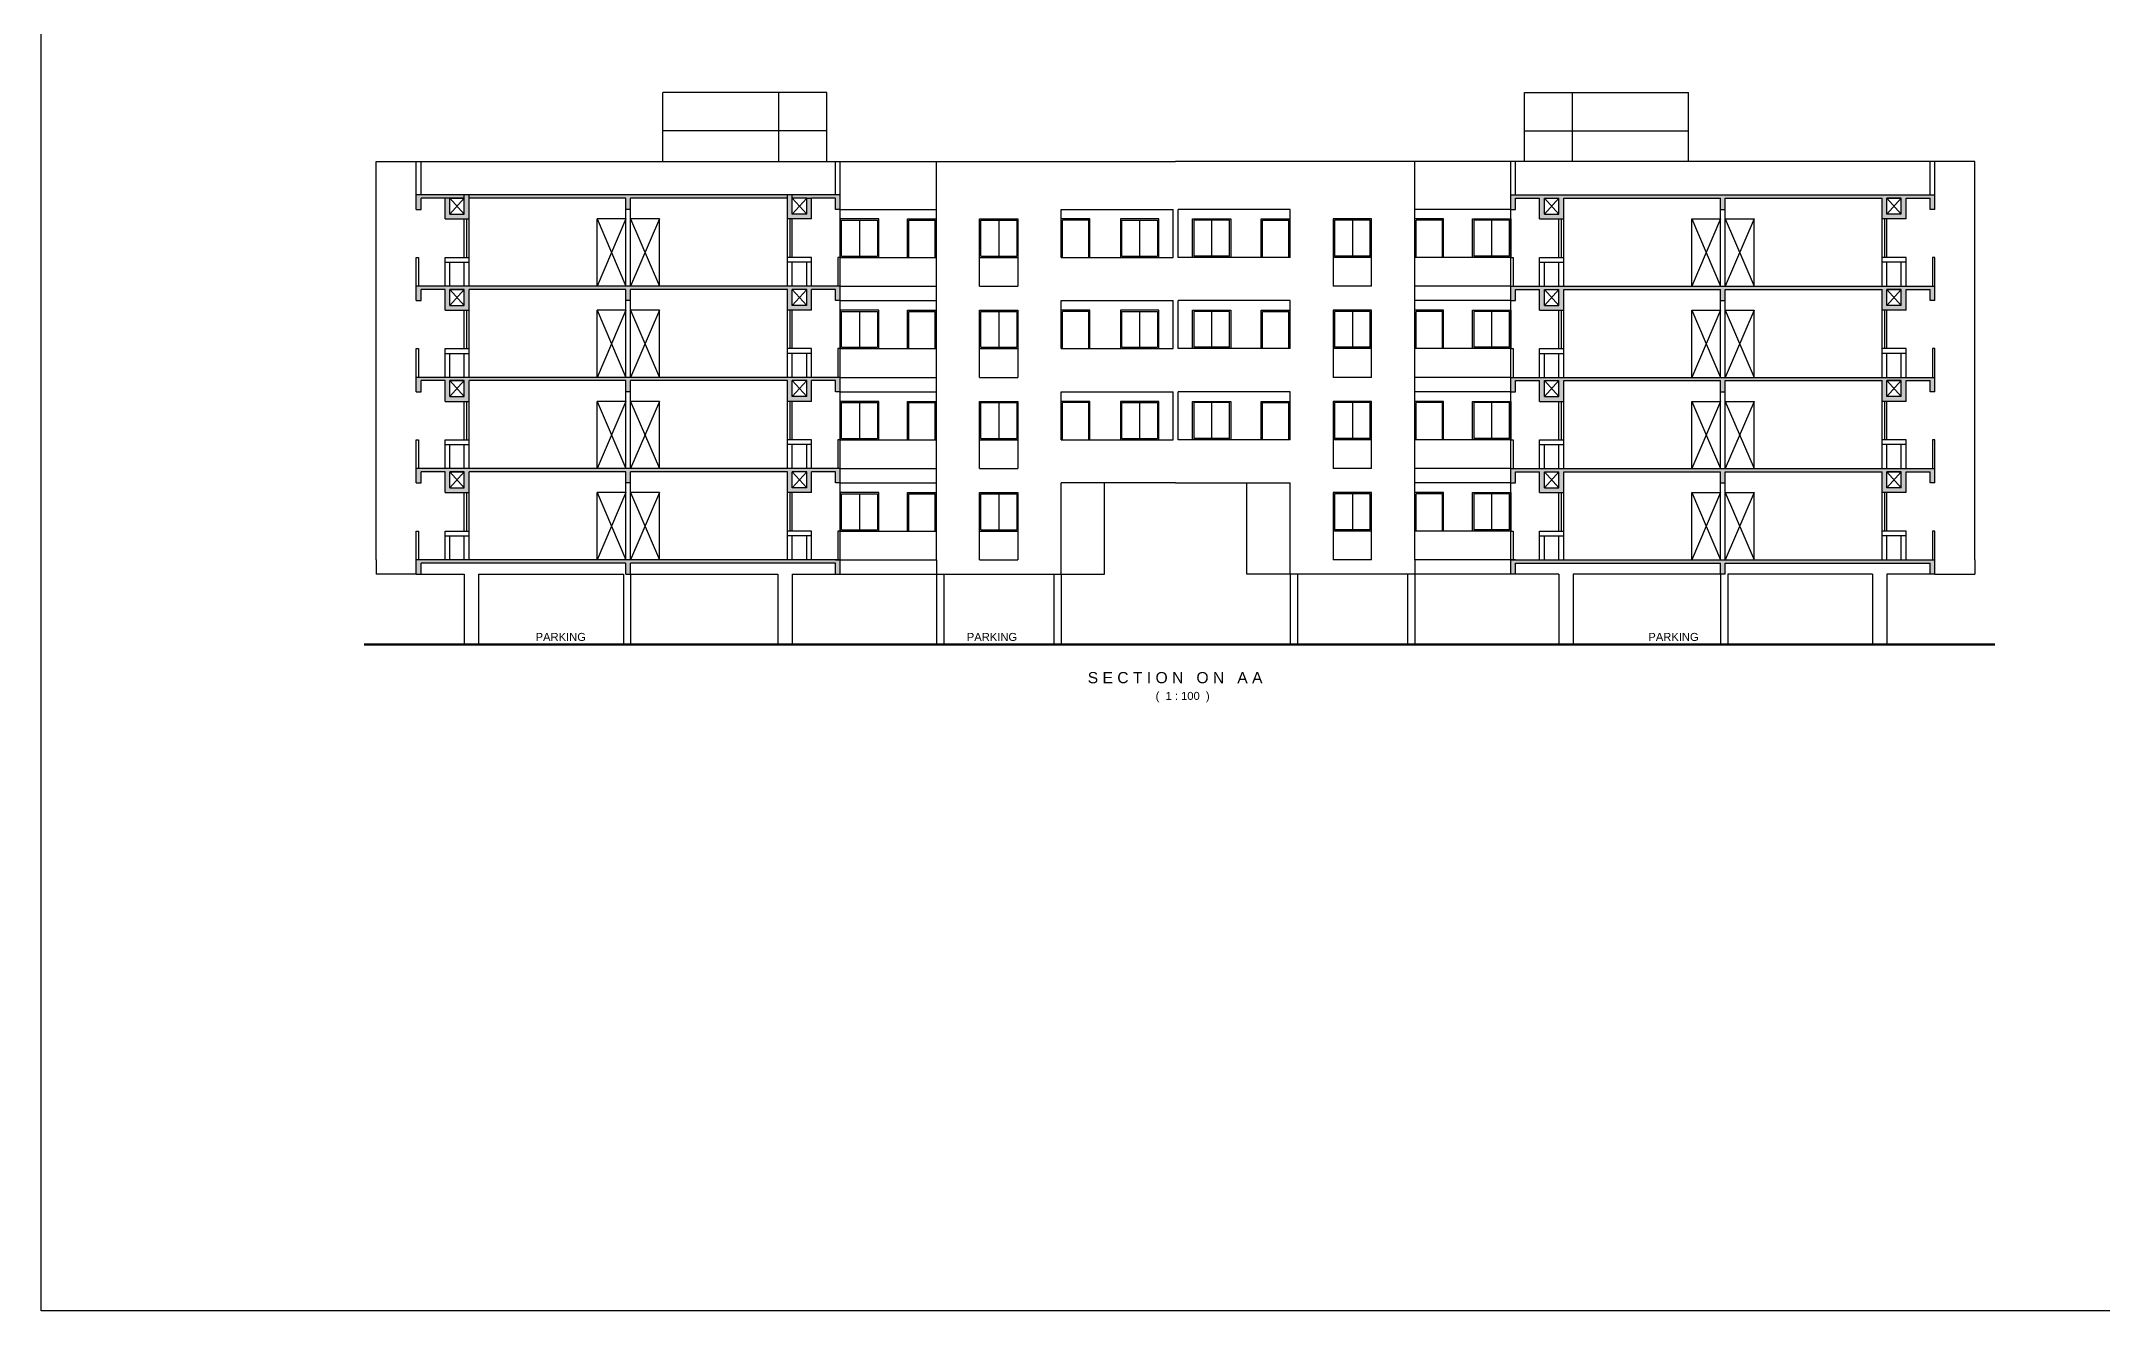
# Model space of a CAD drawing. Header units: inches. Extents: x -539 to 236, y -91 to 352.
# Drawn here: x -539 to -178.9, y -91 to 130.8 of the extents above; entities that cross this region are included whole.
import ezdxf

# ---------------------------------------------------------------- set-up
doc = ezdxf.new("R2010")
doc.units = ezdxf.units.IN
doc.header["$LTSCALE"] = 5
doc.header["$MEASUREMENT"] = 0
doc.styles.add('ROMANS', font='arial.ttf')
doc.styles.add('style1', font='swissk.ttf')

msp = doc.modelspace()

# ---------------------------------------------------------------- hatches: boundary and pattern name
at = {"lineweight": 25}
h = msp.add_hatch(color=7, dxfattribs=at)
h.paths.add_polyline_path([(-465.11, 100.55), (-467.63, 100.55), (-467.63, 103.34), (-468.47, 103.34), (-468.47, 99.71), (-464.28, 99.71), (-464.28, 103.34), (-464.28, 103.9), (-465.11, 103.9), (-465.11, 103.34)])
h.paths.add_polyline_path([(-473.5, 103.9), (-473.5, 101.38), (-472.66, 101.38), (-472.66, 103.34), (-468.47, 103.34), (-467.63, 103.34), (-465.11, 103.34), (-465.11, 103.9)])
h.paths.add_polyline_path([(-464.28, 103.9), (-464.28, 103.34), (-436.88, 103.34), (-436.88, 101.38), (-436.05, 101.38), (-436.05, 103.34), (-408.65, 103.34), (-408.65, 103.9)])
h.paths.add_polyline_path([(-399.43, 103.9), (-407.82, 103.9), (-407.82, 103.34), (-405.3, 103.34), (-404.46, 103.34), (-400.27, 103.34), (-400.27, 101.38), (-399.43, 101.38)])
h.paths.add_polyline_path([(-405.3, 100.55), (-407.82, 100.55), (-407.82, 103.34), (-407.82, 103.9), (-408.65, 103.9), (-408.65, 103.34), (-408.65, 99.71), (-404.46, 99.71), (-404.46, 103.34), (-405.3, 103.34)])
h = msp.add_hatch(color=7, dxfattribs=at)
h.paths.add_polyline_path([(-273.09, 103.34), (-273.09, 103.9), (-273.93, 103.9), (-273.93, 103.34), (-273.93, 100.55), (-276.45, 100.55), (-276.45, 103.34), (-277.29, 103.34), (-277.29, 99.71), (-273.09, 99.71)])
h.paths.add_polyline_path([(-273.93, 103.9), (-282.32, 103.9), (-282.32, 101.38), (-281.48, 101.38), (-281.48, 103.34), (-277.29, 103.34), (-276.45, 103.34), (-273.93, 103.34)])
h.paths.add_polyline_path([(-217.47, 103.9), (-273.09, 103.9), (-273.09, 103.34), (-245.7, 103.34), (-245.7, 101.38), (-244.86, 101.38), (-244.86, 103.34), (-217.47, 103.34)])
h.paths.add_polyline_path([(-208.25, 103.9), (-216.63, 103.9), (-216.63, 103.34), (-214.12, 103.34), (-213.28, 103.34), (-209.09, 103.34), (-209.09, 101.38), (-208.25, 101.38)])
h.paths.add_polyline_path([(-213.28, 103.34), (-214.12, 103.34), (-214.12, 100.55), (-216.63, 100.55), (-216.63, 103.34), (-216.63, 103.9), (-217.47, 103.9), (-217.47, 103.34), (-217.47, 99.71), (-213.28, 99.71)])
h = msp.add_hatch(color=7, dxfattribs=at)
h.paths.add_polyline_path([(-464.28, 87.41), (-464.28, 87.97), (-465.11, 87.97), (-465.11, 87.41), (-465.11, 84.61), (-467.63, 84.61), (-467.63, 87.41), (-468.47, 87.41), (-468.47, 83.77), (-464.28, 83.77)])
h.paths.add_polyline_path([(-465.11, 87.97), (-473.5, 87.97), (-473.5, 85.45), (-472.66, 85.45), (-472.66, 87.41), (-468.47, 87.41), (-467.63, 87.41), (-465.11, 87.41)])
h.paths.add_polyline_path([(-408.65, 87.97), (-464.28, 87.97), (-464.28, 87.41), (-436.88, 87.41), (-436.88, 85.45), (-436.05, 85.45), (-436.05, 87.41), (-408.65, 87.41)])
h.paths.add_polyline_path([(-399.43, 87.97), (-407.82, 87.97), (-407.82, 87.41), (-405.3, 87.41), (-404.46, 87.41), (-400.27, 87.41), (-400.27, 85.45), (-399.43, 85.45)])
h.paths.add_polyline_path([(-404.46, 87.41), (-405.3, 87.41), (-405.3, 84.61), (-407.82, 84.61), (-407.82, 87.41), (-407.82, 87.97), (-408.65, 87.97), (-408.65, 87.41), (-408.65, 83.77), (-404.46, 83.77)])
h = msp.add_hatch(color=7, dxfattribs=at)
h.paths.add_polyline_path([(-273.09, 87.41), (-273.09, 87.97), (-273.93, 87.97), (-273.93, 87.41), (-273.93, 84.61), (-276.45, 84.61), (-276.45, 87.41), (-277.29, 87.41), (-277.29, 83.77), (-273.09, 83.77)])
h.paths.add_polyline_path([(-273.93, 87.97), (-282.32, 87.97), (-282.32, 85.45), (-281.48, 85.45), (-281.48, 87.41), (-277.29, 87.41), (-276.45, 87.41), (-273.93, 87.41)])
h.paths.add_polyline_path([(-217.47, 87.97), (-273.09, 87.97), (-273.09, 87.41), (-245.7, 87.41), (-245.7, 85.45), (-244.86, 85.45), (-244.86, 87.41), (-217.47, 87.41)])
h.paths.add_polyline_path([(-208.25, 87.97), (-216.63, 87.97), (-216.63, 87.41), (-214.12, 87.41), (-213.28, 87.41), (-209.09, 87.41), (-209.09, 85.45), (-208.25, 85.45)])
h.paths.add_polyline_path([(-213.28, 87.41), (-214.12, 87.41), (-214.12, 84.61), (-216.63, 84.61), (-216.63, 87.41), (-216.63, 87.97), (-217.47, 87.97), (-217.47, 87.41), (-217.47, 83.77), (-213.28, 83.77)])
h = msp.add_hatch(color=7, dxfattribs=at)
h.paths.add_polyline_path([(-464.28, 71.48), (-464.28, 72.04), (-465.11, 72.04), (-465.11, 71.48), (-465.11, 68.68), (-467.63, 68.68), (-467.63, 71.48), (-468.47, 71.48), (-468.47, 67.84), (-464.28, 67.84)])
h.paths.add_polyline_path([(-465.11, 72.04), (-473.5, 72.04), (-473.5, 69.52), (-472.66, 69.52), (-472.66, 71.48), (-468.47, 71.48), (-467.63, 71.48), (-465.11, 71.48)])
h.paths.add_polyline_path([(-408.65, 72.04), (-464.28, 72.04), (-464.28, 71.48), (-436.88, 71.48), (-436.88, 69.52), (-436.05, 69.52), (-436.05, 71.48), (-408.65, 71.48)])
h.paths.add_polyline_path([(-399.43, 72.04), (-407.82, 72.04), (-407.82, 71.48), (-405.3, 71.48), (-404.46, 71.48), (-400.27, 71.48), (-400.27, 69.52), (-399.43, 69.52)])
h.paths.add_polyline_path([(-404.46, 71.48), (-405.3, 71.48), (-405.3, 68.68), (-407.82, 68.68), (-407.82, 71.48), (-407.82, 72.04), (-408.65, 72.04), (-408.65, 71.48), (-408.65, 67.84), (-404.46, 67.84)])
h = msp.add_hatch(color=7, dxfattribs=at)
h.paths.add_polyline_path([(-273.09, 71.48), (-273.09, 72.04), (-273.93, 72.04), (-273.93, 71.48), (-273.93, 68.68), (-276.45, 68.68), (-276.45, 71.48), (-277.29, 71.48), (-277.29, 67.84), (-273.09, 67.84)])
h.paths.add_polyline_path([(-273.93, 72.04), (-282.32, 72.04), (-282.32, 69.52), (-281.48, 69.52), (-281.48, 71.48), (-277.29, 71.48), (-276.45, 71.48), (-273.93, 71.48)])
h.paths.add_polyline_path([(-217.47, 72.04), (-273.09, 72.04), (-273.09, 71.48), (-245.7, 71.48), (-245.7, 69.52), (-244.86, 69.52), (-244.86, 71.48), (-217.47, 71.48)])
h.paths.add_polyline_path([(-208.25, 72.04), (-216.63, 72.04), (-216.63, 71.48), (-214.12, 71.48), (-213.28, 71.48), (-209.09, 71.48), (-209.09, 69.52), (-208.25, 69.52)])
h.paths.add_polyline_path([(-213.28, 71.48), (-214.12, 71.48), (-214.12, 68.68), (-216.63, 68.68), (-216.63, 71.48), (-216.63, 72.04), (-217.47, 72.04), (-217.47, 71.48), (-217.47, 67.84), (-213.28, 67.84)])
h = msp.add_hatch(color=7, dxfattribs=at)
h.paths.add_polyline_path([(-464.28, 55.54), (-464.28, 56.1), (-465.11, 56.1), (-465.11, 55.54), (-465.11, 52.75), (-467.63, 52.75), (-467.63, 55.54), (-468.47, 55.54), (-468.47, 51.91), (-464.28, 51.91)])
h.paths.add_polyline_path([(-465.11, 56.1), (-473.5, 56.1), (-473.5, 53.59), (-472.66, 53.59), (-472.66, 55.54), (-468.47, 55.54), (-467.63, 55.54), (-465.11, 55.54)])
h.paths.add_polyline_path([(-408.65, 56.1), (-464.28, 56.1), (-464.28, 55.54), (-436.88, 55.54), (-436.88, 53.59), (-436.05, 53.59), (-436.05, 55.54), (-408.65, 55.54)])
h.paths.add_polyline_path([(-399.43, 56.1), (-407.82, 56.1), (-407.82, 55.54), (-405.3, 55.54), (-404.46, 55.54), (-400.27, 55.54), (-400.27, 53.59), (-399.43, 53.59)])
h.paths.add_polyline_path([(-404.46, 55.54), (-405.3, 55.54), (-405.3, 52.75), (-407.82, 52.75), (-407.82, 55.54), (-407.82, 56.1), (-408.65, 56.1), (-408.65, 55.54), (-408.65, 51.91), (-404.46, 51.91)])
h = msp.add_hatch(color=7, dxfattribs=at)
h.paths.add_polyline_path([(-273.09, 55.54), (-273.09, 56.1), (-273.93, 56.1), (-273.93, 55.54), (-273.93, 52.75), (-276.45, 52.75), (-276.45, 55.54), (-277.29, 55.54), (-277.29, 51.91), (-273.09, 51.91)])
h.paths.add_polyline_path([(-273.93, 56.1), (-282.32, 56.1), (-282.32, 53.59), (-281.48, 53.59), (-281.48, 55.54), (-277.29, 55.54), (-276.45, 55.54), (-273.93, 55.54)])
h.paths.add_polyline_path([(-217.47, 56.1), (-273.09, 56.1), (-273.09, 55.54), (-245.7, 55.54), (-245.7, 53.59), (-244.86, 53.59), (-244.86, 55.54), (-217.47, 55.54)])
h.paths.add_polyline_path([(-208.25, 56.1), (-216.63, 56.1), (-216.63, 55.54), (-214.12, 55.54), (-213.28, 55.54), (-209.09, 55.54), (-209.09, 53.59), (-208.25, 53.59)])
h.paths.add_polyline_path([(-213.28, 55.54), (-214.12, 55.54), (-214.12, 52.75), (-216.63, 52.75), (-216.63, 55.54), (-216.63, 56.1), (-217.47, 56.1), (-217.47, 55.54), (-217.47, 51.91), (-213.28, 51.91)])
for points in [[(-399.43, 40.17), (-473.5, 40.17), (-473.5, 37.66), (-472.66, 37.66), (-472.66, 39.61), (-436.88, 39.61), (-436.88, 37.66), (-436.05, 37.66), (-436.05, 39.61), (-400.27, 39.61), (-400.27, 37.66), (-399.43, 37.66)], [(-245.7, 39.61), (-245.7, 37.66), (-244.86, 37.66), (-244.86, 39.61), (-209.09, 39.61), (-209.09, 37.66), (-208.25, 37.66), (-208.25, 40.17), (-282.32, 40.17), (-282.32, 37.66), (-281.48, 37.66), (-281.48, 39.61)]]:
    msp.add_hatch(color=7, dxfattribs=at).paths.add_polyline_path(points)

# ---------------------------------------------------------------- linework, layer by layer
at = {"color": 7, "lineweight": 25}
for p, q in [((-401.8, 121.79), (-430.44, 121.79)), ((-430.44, 109.77), (-430.44, 121.79)), ((-410.18, 109.77), (-410.18, 121.79)), ((-401.8, 109.77), (-401.8, 121.79)), ((-279.95, 121.79), (-251.3, 121.79)), ((-279.95, 109.77), (-279.95, 121.79)), ((-271.57, 109.77), (-271.57, 121.79)), ((-251.3, 109.77), (-251.3, 121.79)), ((-401.8, 115.08), (-430.44, 115.08)), ((-279.95, 115.08), (-251.3, 115.08)), ((-480.49, 109.77), (-340.87, 109.77)), ((-480.49, 87.97), (-480.49, 109.77)), ((-473.5, 103.9), (-473.5, 109.77)), ((-472.66, 103.9), (-472.66, 109.77)), ((-400.27, 103.9), (-400.27, 109.77)), ((-399.43, 103.9), (-399.43, 109.77)), ((-382.66, 87.97), (-382.66, 109.77)), ((-201.26, 109.77), (-340.87, 109.77)), ((-299.09, 87.97), (-299.09, 109.77)), ((-282.32, 103.9), (-282.32, 109.77)), ((-281.48, 103.9), (-281.48, 109.77)), ((-209.09, 103.9), (-209.09, 109.77)), ((-208.25, 103.9), (-208.25, 109.77)), ((-201.26, 87.97), (-201.26, 109.77)), ((-399.43, 103.9), (-473.5, 103.9)), ((-473.5, 101.38), (-473.5, 103.9)), ((-473.5, 101.38), (-472.66, 101.38)), ((-468.47, 103.34), (-472.66, 103.34)), ((-472.66, 101.38), (-472.66, 103.34)), ((-468.47, 99.71), (-468.47, 103.34)), ((-467.63, 103.34), (-468.47, 103.34)), ((-465.11, 103.34), (-467.63, 103.34)), ((-467.63, 100.55), (-467.63, 103.34)), ((-467.63, 103.34), (-465.11, 103.34)), ((-465.11, 103.34), (-467.63, 100.55)), ((-467.63, 103.34), (-465.11, 100.55)), ((-465.11, 103.34), (-465.11, 103.9)), ((-465.11, 100.55), (-465.11, 103.34)), ((-464.28, 103.34), (-464.28, 103.9)), ((-436.88, 103.34), (-464.28, 103.34)), ((-464.28, 87.97), (-464.28, 103.34)), ((-436.88, 87.97), (-436.88, 103.34)), ((-436.05, 101.38), (-436.88, 101.38)), ((-408.65, 103.34), (-436.05, 103.34)), ((-436.05, 87.97), (-436.05, 103.34)), ((-408.65, 103.34), (-408.65, 103.9)), ((-408.65, 87.97), (-408.65, 103.34)), ((-407.82, 103.34), (-407.82, 103.9)), ((-405.3, 103.34), (-407.82, 103.34)), ((-407.82, 100.55), (-407.82, 103.34)), ((-407.82, 103.34), (-405.3, 100.55)), ((-405.3, 103.34), (-407.82, 100.55)), ((-405.3, 100.55), (-405.3, 103.34)), ((-405.3, 103.34), (-404.46, 103.34)), ((-404.46, 99.71), (-404.46, 103.34)), ((-400.27, 103.34), (-404.46, 103.34)), ((-400.27, 101.38), (-400.27, 103.34)), ((-399.43, 101.38), (-400.27, 101.38)), ((-399.43, 101.38), (-399.43, 103.9)), ((-399.43, 101.38), (-382.66, 101.38)), ((-399.43, 87.97), (-399.43, 101.38)), ((-360.86, 93), (-360.86, 101.38)), ((-360.86, 101.38), (-341.29, 101.38)), ((-341.29, 93), (-341.29, 101.38)), ((-340.45, 93), (-340.45, 101.38)), ((-320.89, 101.38), (-340.45, 101.38)), ((-320.89, 93), (-320.89, 101.38)), ((-282.32, 101.38), (-299.09, 101.38)), ((-282.32, 103.9), (-208.25, 103.9)), ((-282.32, 101.38), (-282.32, 103.9)), ((-282.32, 87.97), (-282.32, 101.38)), ((-282.32, 101.38), (-281.48, 101.38)), ((-281.48, 103.34), (-277.29, 103.34)), ((-281.48, 101.38), (-281.48, 103.34)), ((-277.29, 99.71), (-277.29, 103.34)), ((-276.45, 100.55), (-276.45, 103.34)), ((-276.45, 103.34), (-273.93, 103.34)), ((-273.93, 103.34), (-276.45, 100.55)), ((-276.45, 103.34), (-273.93, 100.55)), ((-273.93, 100.55), (-273.93, 103.34)), ((-273.09, 103.34), (-245.7, 103.34)), ((-273.09, 87.97), (-273.09, 103.34)), ((-245.7, 87.97), (-245.7, 103.34)), ((-245.7, 101.38), (-244.86, 101.38)), ((-244.86, 103.34), (-217.47, 103.34)), ((-244.86, 87.97), (-244.86, 103.34)), ((-217.47, 87.97), (-217.47, 103.34)), ((-216.63, 103.34), (-214.12, 103.34)), ((-214.12, 103.34), (-216.63, 103.34)), ((-216.63, 100.55), (-216.63, 103.34)), ((-216.63, 103.34), (-214.12, 100.55)), ((-214.12, 103.34), (-216.63, 100.55)), ((-214.12, 100.55), (-214.12, 103.34)), ((-213.28, 103.34), (-209.09, 103.34)), ((-213.28, 99.71), (-213.28, 103.34)), ((-209.09, 101.38), (-209.09, 103.34)), ((-208.25, 101.38), (-209.09, 101.38)), ((-208.25, 101.38), (-208.25, 103.9)), ((-468.47, 99.71), (-464.28, 99.71)), ((-467.63, 100.55), (-465.11, 100.55)), ((-465.11, 93), (-465.11, 99.71)), ((-436.88, 99.71), (-441.92, 99.71)), ((-441.92, 87.97), (-441.92, 99.71)), ((-441.92, 99.71), (-436.88, 87.97)), ((-436.88, 99.71), (-441.92, 87.97)), ((-431.01, 99.71), (-436.05, 99.71)), ((-436.05, 99.71), (-431.01, 87.97)), ((-431.01, 99.71), (-436.05, 87.97)), ((-431.01, 87.97), (-431.01, 99.71)), ((-404.46, 99.71), (-408.65, 99.71)), ((-405.3, 100.55), (-407.82, 100.55)), ((-407.82, 93), (-407.82, 99.71)), ((-392.72, 99.71), (-399.43, 99.71)), ((-399.43, 99.71), (-399.43, 93)), ((-399.21, 93.22), (-399.21, 99.48)), ((-399.21, 99.48), (-392.95, 99.48)), ((-396.08, 99.48), (-396.08, 93.22)), ((-392.95, 99.48), (-392.95, 93.22)), ((-392.72, 93), (-392.72, 99.71)), ((-387.69, 99.71), (-382.66, 99.71)), ((-387.69, 93), (-387.69, 99.71)), ((-387.47, 99.48), (-382.88, 99.48)), ((-387.47, 93), (-387.47, 99.48)), ((-382.88, 93), (-382.88, 99.48)), ((-375.11, 87.97), (-375.11, 99.71)), ((-375.11, 99.71), (-368.41, 99.71)), ((-374.89, 93.22), (-374.89, 99.48)), ((-374.89, 99.48), (-368.63, 99.48)), ((-371.76, 99.48), (-371.76, 93.22)), ((-368.63, 99.48), (-368.63, 93.22)), ((-368.41, 99.71), (-368.41, 87.97)), ((-355.83, 99.71), (-360.86, 99.71)), ((-356.05, 99.48), (-360.63, 99.48)), ((-360.63, 93), (-360.63, 99.48)), ((-356.05, 93), (-356.05, 99.48)), ((-355.83, 93), (-355.83, 99.71)), ((-343.81, 99.71), (-350.52, 99.71)), ((-350.52, 99.71), (-350.52, 93)), ((-350.29, 93.22), (-350.29, 99.48)), ((-350.29, 99.48), (-344.03, 99.48)), ((-347.16, 99.48), (-347.16, 93.22)), ((-344.03, 99.48), (-344.03, 93.22)), ((-343.81, 93), (-343.81, 99.71)), ((-337.94, 93), (-337.94, 99.71)), ((-337.94, 99.71), (-331.23, 99.71)), ((-331.45, 99.48), (-337.71, 99.48)), ((-337.71, 99.48), (-337.71, 93.22)), ((-334.58, 99.48), (-334.58, 93.22)), ((-331.45, 93.22), (-331.45, 99.48)), ((-331.23, 99.71), (-331.23, 93)), ((-325.92, 99.71), (-320.89, 99.71)), ((-325.92, 93), (-325.92, 99.71)), ((-325.7, 99.48), (-321.11, 99.48)), ((-325.7, 93), (-325.7, 99.48)), ((-321.11, 93), (-321.11, 99.48)), ((-306.63, 99.71), (-313.34, 99.71)), ((-313.34, 99.71), (-313.34, 87.97)), ((-306.86, 99.48), (-313.12, 99.48)), ((-313.12, 99.48), (-313.12, 93.22)), ((-309.99, 99.48), (-309.99, 93.22)), ((-306.86, 93.22), (-306.86, 99.48)), ((-306.63, 87.97), (-306.63, 99.71)), ((-294.06, 99.71), (-299.09, 99.71)), ((-294.28, 99.48), (-298.86, 99.48)), ((-298.86, 93), (-298.86, 99.48)), ((-294.28, 93), (-294.28, 99.48)), ((-294.06, 93), (-294.06, 99.71)), ((-289.02, 93), (-289.02, 99.71)), ((-289.02, 99.71), (-282.32, 99.71)), ((-282.54, 99.48), (-288.8, 99.48)), ((-288.8, 99.48), (-288.8, 93.22)), ((-285.67, 99.48), (-285.67, 93.22)), ((-282.54, 93.22), (-282.54, 99.48)), ((-282.32, 99.71), (-282.32, 93)), ((-277.29, 99.71), (-273.09, 99.71)), ((-276.45, 100.55), (-273.93, 100.55)), ((-273.93, 93), (-273.93, 99.71)), ((-250.73, 99.71), (-245.7, 99.71)), ((-250.73, 87.97), (-250.73, 99.71)), ((-245.7, 99.71), (-250.73, 87.97)), ((-250.73, 99.71), (-245.7, 87.97)), ((-244.86, 99.71), (-239.83, 99.71)), ((-239.83, 99.71), (-244.86, 87.97)), ((-244.86, 99.71), (-239.83, 87.97)), ((-239.83, 87.97), (-239.83, 99.71)), ((-213.28, 99.71), (-217.47, 99.71)), ((-214.12, 100.55), (-216.63, 100.55)), ((-216.63, 93), (-216.63, 99.71)), ((-473.5, 87.97), (-473.5, 93)), ((-473.5, 93), (-473.08, 93)), ((-473.08, 93), (-473.08, 87.97)), ((-468.47, 87.97), (-468.47, 93)), ((-468.47, 93), (-464.28, 93)), ((-468.47, 92.16), (-464.28, 92.16)), ((-467.63, 87.97), (-467.63, 92.16)), ((-465.11, 87.97), (-465.11, 92.16)), ((-404.46, 93), (-408.65, 93)), ((-404.46, 92.16), (-408.65, 92.16)), ((-407.82, 87.97), (-407.82, 92.16)), ((-405.3, 87.97), (-405.3, 92.16)), ((-404.46, 87.97), (-404.46, 93)), ((-399.43, 93), (-399.85, 93)), ((-399.85, 93), (-399.85, 87.97)), ((-399.43, 93), (-382.66, 93)), ((-399.43, 87.97), (-399.43, 93)), ((-399.21, 93.22), (-392.95, 93.22)), ((-375.11, 93), (-368.41, 93)), ((-374.89, 93.22), (-368.63, 93.22)), ((-360.86, 93), (-341.29, 93)), ((-350.29, 93.22), (-344.03, 93.22)), ((-320.89, 93), (-340.45, 93)), ((-331.45, 93.22), (-337.71, 93.22)), ((-306.63, 93), (-313.34, 93)), ((-306.86, 93.22), (-313.12, 93.22)), ((-282.32, 93), (-299.09, 93)), ((-282.54, 93.22), (-288.8, 93.22)), ((-282.32, 87.97), (-282.32, 93)), ((-282.32, 93), (-281.9, 93)), ((-281.9, 93), (-281.9, 87.97)), ((-277.29, 87.97), (-277.29, 93)), ((-277.29, 93), (-273.09, 93)), ((-277.29, 92.16), (-273.09, 92.16)), ((-276.45, 87.97), (-276.45, 92.16)), ((-273.93, 87.97), (-273.93, 92.16)), ((-213.28, 93), (-217.47, 93)), ((-213.28, 92.16), (-217.47, 92.16)), ((-216.63, 87.97), (-216.63, 92.16)), ((-214.12, 87.97), (-214.12, 92.16)), ((-213.28, 87.97), (-213.28, 93)), ((-208.25, 93), (-208.67, 93)), ((-208.67, 93), (-208.67, 87.97)), ((-208.25, 87.97), (-208.25, 93)), ((-480.49, 72.04), (-480.49, 87.97)), ((-399.43, 87.97), (-473.5, 87.97)), ((-473.5, 85.45), (-473.5, 87.97)), ((-399.43, 87.97), (-473.5, 87.97)), ((-468.47, 87.41), (-472.66, 87.41)), ((-472.66, 85.45), (-472.66, 87.41)), ((-468.47, 83.77), (-468.47, 87.41)), ((-465.11, 87.41), (-467.63, 87.41)), ((-467.63, 84.61), (-467.63, 87.41)), ((-467.63, 87.41), (-465.11, 87.41)), ((-465.11, 87.41), (-467.63, 84.61)), ((-467.63, 87.41), (-465.11, 84.61)), ((-465.11, 84.61), (-465.11, 87.41)), ((-436.88, 87.41), (-464.28, 87.41)), ((-464.28, 72.04), (-464.28, 87.41)), ((-436.88, 72.04), (-436.88, 87.41)), ((-408.65, 87.41), (-436.05, 87.41)), ((-436.05, 72.04), (-436.05, 87.41)), ((-408.65, 72.04), (-408.65, 87.41)), ((-405.3, 87.41), (-407.82, 87.41)), ((-407.82, 84.61), (-407.82, 87.41)), ((-407.82, 87.41), (-405.3, 84.61)), ((-405.3, 87.41), (-407.82, 84.61)), ((-405.3, 84.61), (-405.3, 87.41)), ((-404.46, 83.77), (-404.46, 87.41)), ((-400.27, 87.41), (-404.46, 87.41)), ((-400.27, 85.45), (-400.27, 87.41)), ((-399.43, 87.97), (-382.66, 87.97)), ((-399.43, 85.45), (-399.43, 87.97)), ((-382.66, 72.04), (-382.66, 87.97)), ((-375.11, 87.97), (-368.41, 87.97)), ((-306.63, 87.97), (-313.34, 87.97)), ((-299.09, 72.04), (-299.09, 87.97)), ((-282.32, 87.97), (-299.09, 87.97)), ((-282.32, 87.97), (-208.25, 87.97)), ((-282.32, 85.45), (-282.32, 87.97)), ((-282.32, 87.97), (-208.25, 87.97)), ((-281.48, 87.41), (-277.29, 87.41)), ((-281.48, 85.45), (-281.48, 87.41)), ((-277.29, 83.77), (-277.29, 87.41)), ((-276.45, 84.61), (-276.45, 87.41)), ((-276.45, 87.41), (-273.93, 87.41)), ((-273.93, 87.41), (-276.45, 84.61)), ((-276.45, 87.41), (-273.93, 84.61)), ((-273.93, 84.61), (-273.93, 87.41)), ((-273.09, 87.41), (-245.7, 87.41)), ((-273.09, 72.04), (-273.09, 87.41)), ((-245.7, 72.04), (-245.7, 87.41)), ((-244.86, 87.41), (-217.47, 87.41)), ((-244.86, 72.04), (-244.86, 87.41)), ((-217.47, 72.04), (-217.47, 87.41)), ((-216.63, 87.41), (-214.12, 87.41)), ((-214.12, 87.41), (-216.63, 87.41)), ((-216.63, 84.61), (-216.63, 87.41)), ((-216.63, 87.41), (-214.12, 84.61)), ((-214.12, 87.41), (-216.63, 84.61)), ((-214.12, 84.61), (-214.12, 87.41)), ((-213.28, 87.41), (-209.09, 87.41)), ((-213.28, 83.77), (-213.28, 87.41)), ((-209.09, 85.45), (-209.09, 87.41)), ((-208.25, 85.45), (-208.25, 87.97)), ((-201.26, 72.04), (-201.26, 87.97)), ((-473.5, 85.45), (-472.66, 85.45)), ((-468.47, 83.77), (-464.28, 83.77)), ((-467.63, 84.61), (-465.11, 84.61)), ((-465.11, 77.07), (-465.11, 83.77)), ((-436.88, 83.77), (-441.92, 83.77)), ((-441.92, 72.04), (-441.92, 83.77)), ((-441.92, 83.77), (-436.88, 72.04)), ((-436.88, 83.77), (-441.92, 72.04)), ((-436.05, 85.45), (-436.88, 85.45)), ((-431.01, 83.77), (-436.05, 83.77)), ((-436.05, 83.77), (-431.01, 72.04)), ((-431.01, 83.77), (-436.05, 72.04)), ((-431.01, 72.04), (-431.01, 83.77)), ((-404.46, 83.77), (-408.65, 83.77)), ((-405.3, 84.61), (-407.82, 84.61)), ((-407.82, 77.07), (-407.82, 83.77)), ((-399.43, 85.45), (-400.27, 85.45)), ((-399.43, 85.45), (-382.66, 85.45)), ((-399.43, 72.04), (-399.43, 85.45)), ((-392.72, 83.77), (-399.43, 83.77)), ((-399.43, 83.77), (-399.43, 77.07)), ((-399.21, 77.29), (-399.21, 83.55)), ((-399.21, 83.55), (-392.95, 83.55)), ((-396.08, 83.55), (-396.08, 77.29)), ((-392.95, 83.55), (-392.95, 77.29)), ((-392.72, 77.07), (-392.72, 83.77)), ((-387.69, 83.77), (-382.66, 83.77)), ((-387.69, 77.07), (-387.69, 83.77)), ((-387.47, 83.55), (-382.88, 83.55)), ((-387.47, 77.07), (-387.47, 83.55)), ((-382.88, 77.07), (-382.88, 83.55)), ((-375.11, 72.04), (-375.11, 83.77)), ((-375.11, 83.77), (-368.41, 83.77)), ((-374.89, 77.29), (-374.89, 83.55)), ((-374.89, 83.55), (-368.63, 83.55)), ((-371.76, 83.55), (-371.76, 77.29)), ((-368.63, 83.55), (-368.63, 77.29)), ((-368.41, 83.77), (-368.41, 72.04)), ((-360.86, 77.07), (-360.86, 85.45)), ((-360.86, 85.45), (-341.29, 85.45)), ((-355.83, 83.77), (-360.86, 83.77)), ((-356.05, 83.55), (-360.63, 83.55)), ((-360.63, 77.07), (-360.63, 83.55)), ((-356.05, 77.07), (-356.05, 83.55)), ((-355.83, 77.07), (-355.83, 83.77)), ((-343.81, 83.77), (-350.52, 83.77)), ((-350.52, 83.77), (-350.52, 77.07)), ((-350.29, 77.29), (-350.29, 83.55)), ((-350.29, 83.55), (-344.03, 83.55)), ((-347.16, 83.55), (-347.16, 77.29)), ((-344.03, 83.55), (-344.03, 77.29)), ((-343.81, 77.07), (-343.81, 83.77)), ((-341.29, 77.07), (-341.29, 85.45)), ((-320.89, 85.45), (-340.45, 85.45)), ((-340.45, 77.07), (-340.45, 85.45)), ((-337.94, 77.07), (-337.94, 83.77)), ((-337.94, 83.77), (-331.23, 83.77)), ((-331.45, 83.55), (-337.71, 83.55)), ((-337.71, 83.55), (-337.71, 77.29)), ((-334.58, 83.55), (-334.58, 77.29)), ((-331.45, 77.29), (-331.45, 83.55)), ((-331.23, 83.77), (-331.23, 77.07)), ((-325.92, 83.77), (-320.89, 83.77)), ((-325.92, 77.07), (-325.92, 83.77)), ((-325.7, 83.55), (-321.11, 83.55)), ((-325.7, 77.07), (-325.7, 83.55)), ((-321.11, 77.07), (-321.11, 83.55)), ((-320.89, 77.07), (-320.89, 85.45)), ((-306.63, 83.77), (-313.34, 83.77)), ((-313.34, 83.77), (-313.34, 72.04)), ((-306.86, 83.55), (-313.12, 83.55)), ((-313.12, 83.55), (-313.12, 77.29)), ((-309.99, 83.55), (-309.99, 77.29)), ((-306.86, 77.29), (-306.86, 83.55)), ((-306.63, 72.04), (-306.63, 83.77)), ((-282.32, 85.45), (-299.09, 85.45)), ((-294.06, 83.77), (-299.09, 83.77)), ((-294.28, 83.55), (-298.86, 83.55)), ((-298.86, 77.07), (-298.86, 83.55)), ((-294.28, 77.07), (-294.28, 83.55)), ((-294.06, 77.07), (-294.06, 83.77)), ((-289.02, 77.07), (-289.02, 83.77)), ((-289.02, 83.77), (-282.32, 83.77)), ((-282.54, 83.55), (-288.8, 83.55)), ((-288.8, 83.55), (-288.8, 77.29)), ((-285.67, 83.55), (-285.67, 77.29)), ((-282.54, 77.29), (-282.54, 83.55)), ((-282.32, 72.04), (-282.32, 85.45)), ((-282.32, 85.45), (-281.48, 85.45)), ((-282.32, 83.77), (-282.32, 77.07)), ((-277.29, 83.77), (-273.09, 83.77)), ((-276.45, 84.61), (-273.93, 84.61)), ((-273.93, 77.07), (-273.93, 83.77)), ((-250.73, 83.77), (-245.7, 83.77)), ((-250.73, 72.04), (-250.73, 83.77)), ((-245.7, 83.77), (-250.73, 72.04)), ((-250.73, 83.77), (-245.7, 72.04)), ((-245.7, 85.45), (-244.86, 85.45)), ((-244.86, 83.77), (-239.83, 83.77)), ((-239.83, 83.77), (-244.86, 72.04)), ((-244.86, 83.77), (-239.83, 72.04)), ((-239.83, 72.04), (-239.83, 83.77)), ((-213.28, 83.77), (-217.47, 83.77)), ((-214.12, 84.61), (-216.63, 84.61)), ((-216.63, 77.07), (-216.63, 83.77)), ((-208.25, 85.45), (-209.09, 85.45)), ((-473.5, 72.04), (-473.5, 77.07)), ((-473.5, 77.07), (-473.08, 77.07)), ((-473.08, 77.07), (-473.08, 72.04)), ((-468.47, 72.04), (-468.47, 77.07)), ((-468.47, 77.07), (-464.28, 77.07)), ((-468.47, 76.23), (-464.28, 76.23)), ((-467.63, 72.04), (-467.63, 76.23)), ((-465.11, 72.04), (-465.11, 76.23)), ((-404.46, 77.07), (-408.65, 77.07)), ((-404.46, 76.23), (-408.65, 76.23)), ((-407.82, 72.04), (-407.82, 76.23)), ((-405.3, 72.04), (-405.3, 76.23)), ((-404.46, 72.04), (-404.46, 77.07)), ((-399.43, 77.07), (-399.85, 77.07)), ((-399.85, 77.07), (-399.85, 72.04)), ((-399.43, 77.07), (-382.66, 77.07)), ((-399.43, 72.04), (-399.43, 77.07)), ((-399.21, 77.29), (-392.95, 77.29)), ((-375.11, 77.07), (-368.41, 77.07)), ((-374.89, 77.29), (-368.63, 77.29)), ((-360.86, 77.07), (-341.29, 77.07)), ((-350.29, 77.29), (-344.03, 77.29)), ((-320.89, 77.07), (-340.45, 77.07)), ((-331.45, 77.29), (-337.71, 77.29)), ((-306.63, 77.07), (-313.34, 77.07)), ((-306.86, 77.29), (-313.12, 77.29)), ((-282.32, 77.07), (-299.09, 77.07)), ((-282.54, 77.29), (-288.8, 77.29)), ((-282.32, 72.04), (-282.32, 77.07)), ((-282.32, 77.07), (-281.9, 77.07)), ((-281.9, 77.07), (-281.9, 72.04)), ((-277.29, 72.04), (-277.29, 77.07)), ((-277.29, 77.07), (-273.09, 77.07)), ((-277.29, 76.23), (-273.09, 76.23)), ((-276.45, 72.04), (-276.45, 76.23)), ((-273.93, 72.04), (-273.93, 76.23)), ((-213.28, 77.07), (-217.47, 77.07)), ((-213.28, 76.23), (-217.47, 76.23)), ((-216.63, 72.04), (-216.63, 76.23)), ((-214.12, 72.04), (-214.12, 76.23)), ((-213.28, 72.04), (-213.28, 77.07)), ((-208.25, 77.07), (-208.67, 77.07)), ((-208.67, 77.07), (-208.67, 72.04)), ((-208.25, 72.04), (-208.25, 77.07)), ((-480.49, 56.1), (-480.49, 72.04)), ((-399.43, 72.04), (-473.5, 72.04)), ((-473.5, 69.52), (-473.5, 72.04)), ((-399.43, 72.04), (-473.5, 72.04)), ((-399.43, 72.04), (-382.66, 72.04)), ((-399.43, 69.52), (-399.43, 72.04)), ((-382.66, 56.1), (-382.66, 72.04)), ((-375.11, 72.04), (-368.41, 72.04)), ((-306.63, 72.04), (-313.34, 72.04)), ((-299.09, 56.1), (-299.09, 72.04)), ((-282.32, 72.04), (-299.09, 72.04)), ((-282.32, 72.04), (-208.25, 72.04)), ((-282.32, 69.52), (-282.32, 72.04)), ((-282.32, 72.04), (-208.25, 72.04)), ((-208.25, 69.52), (-208.25, 72.04)), ((-201.26, 56.1), (-201.26, 72.04)), ((-473.5, 69.52), (-472.66, 69.52)), ((-468.47, 71.48), (-472.66, 71.48)), ((-472.66, 69.52), (-472.66, 71.48)), ((-468.47, 67.84), (-468.47, 71.48)), ((-465.11, 71.48), (-467.63, 71.48)), ((-467.63, 68.68), (-467.63, 71.48)), ((-467.63, 71.48), (-465.11, 71.48)), ((-465.11, 71.48), (-467.63, 68.68)), ((-467.63, 71.48), (-465.11, 68.68)), ((-467.63, 68.68), (-465.11, 68.68)), ((-465.11, 68.68), (-465.11, 71.48)), ((-436.88, 71.48), (-464.28, 71.48)), ((-464.28, 56.1), (-464.28, 71.48)), ((-436.88, 56.1), (-436.88, 71.48)), ((-436.05, 69.52), (-436.88, 69.52)), ((-408.65, 71.48), (-436.05, 71.48)), ((-436.05, 56.1), (-436.05, 71.48)), ((-408.65, 56.1), (-408.65, 71.48)), ((-405.3, 71.48), (-407.82, 71.48)), ((-407.82, 68.68), (-407.82, 71.48)), ((-407.82, 71.48), (-405.3, 68.68)), ((-405.3, 71.48), (-407.82, 68.68)), ((-405.3, 68.68), (-407.82, 68.68)), ((-405.3, 68.68), (-405.3, 71.48)), ((-404.46, 67.84), (-404.46, 71.48)), ((-400.27, 71.48), (-404.46, 71.48)), ((-400.27, 69.52), (-400.27, 71.48)), ((-399.43, 69.52), (-400.27, 69.52)), ((-399.43, 69.52), (-382.66, 69.52)), ((-399.43, 56.1), (-399.43, 69.52)), ((-360.86, 61.13), (-360.86, 69.52)), ((-360.86, 69.52), (-341.29, 69.52)), ((-341.29, 61.13), (-341.29, 69.52)), ((-320.89, 69.52), (-340.45, 69.52)), ((-340.45, 61.13), (-340.45, 69.52)), ((-320.89, 61.13), (-320.89, 69.52)), ((-282.32, 69.52), (-299.09, 69.52)), ((-282.32, 56.1), (-282.32, 69.52)), ((-282.32, 69.52), (-281.48, 69.52)), ((-281.48, 71.48), (-277.29, 71.48)), ((-281.48, 69.52), (-281.48, 71.48)), ((-277.29, 67.84), (-277.29, 71.48)), ((-276.45, 68.68), (-276.45, 71.48)), ((-276.45, 71.48), (-273.93, 71.48)), ((-273.93, 71.48), (-276.45, 68.68)), ((-276.45, 71.48), (-273.93, 68.68)), ((-276.45, 68.68), (-273.93, 68.68)), ((-273.93, 68.68), (-273.93, 71.48)), ((-273.09, 71.48), (-245.7, 71.48)), ((-273.09, 56.1), (-273.09, 71.48)), ((-245.7, 56.1), (-245.7, 71.48)), ((-245.7, 69.52), (-244.86, 69.52)), ((-244.86, 71.48), (-217.47, 71.48)), ((-244.86, 56.1), (-244.86, 71.48)), ((-217.47, 56.1), (-217.47, 71.48)), ((-216.63, 71.48), (-214.12, 71.48)), ((-214.12, 71.48), (-216.63, 71.48)), ((-216.63, 68.68), (-216.63, 71.48)), ((-216.63, 71.48), (-214.12, 68.68)), ((-214.12, 71.48), (-216.63, 68.68)), ((-214.12, 68.68), (-216.63, 68.68)), ((-214.12, 68.68), (-214.12, 71.48)), ((-213.28, 71.48), (-209.09, 71.48)), ((-213.28, 67.84), (-213.28, 71.48)), ((-209.09, 69.52), (-209.09, 71.48)), ((-208.25, 69.52), (-209.09, 69.52)), ((-468.47, 67.84), (-464.28, 67.84)), ((-465.11, 61.13), (-465.11, 67.84)), ((-436.88, 67.84), (-441.92, 67.84)), ((-441.92, 56.1), (-441.92, 67.84)), ((-441.92, 67.84), (-436.88, 56.1)), ((-436.88, 67.84), (-441.92, 56.1)), ((-431.01, 67.84), (-436.05, 67.84)), ((-436.05, 67.84), (-431.01, 56.1)), ((-431.01, 67.84), (-436.05, 56.1)), ((-431.01, 56.1), (-431.01, 67.84)), ((-404.46, 67.84), (-408.65, 67.84)), ((-407.82, 61.13), (-407.82, 67.84)), ((-392.72, 67.84), (-399.43, 67.84)), ((-399.43, 67.84), (-399.43, 61.13)), ((-399.21, 61.36), (-399.21, 67.62)), ((-399.21, 67.62), (-392.95, 67.62)), ((-396.08, 67.62), (-396.08, 61.36)), ((-392.95, 67.62), (-392.95, 61.36)), ((-392.72, 61.13), (-392.72, 67.84)), ((-387.69, 67.84), (-382.66, 67.84)), ((-387.69, 61.13), (-387.69, 67.84)), ((-387.47, 67.62), (-382.88, 67.62)), ((-387.47, 61.13), (-387.47, 67.62)), ((-382.88, 61.13), (-382.88, 67.62)), ((-375.11, 56.1), (-375.11, 67.84)), ((-375.11, 67.84), (-368.41, 67.84)), ((-374.89, 61.36), (-374.89, 67.62)), ((-374.89, 67.62), (-368.63, 67.62)), ((-371.76, 67.62), (-371.76, 61.36)), ((-368.63, 67.62), (-368.63, 61.36)), ((-368.41, 67.84), (-368.41, 56.1)), ((-355.83, 67.84), (-360.86, 67.84)), ((-356.05, 67.62), (-360.63, 67.62)), ((-360.63, 61.13), (-360.63, 67.62)), ((-356.05, 61.13), (-356.05, 67.62)), ((-355.83, 61.13), (-355.83, 67.84)), ((-343.81, 67.84), (-350.52, 67.84)), ((-350.52, 67.84), (-350.52, 61.13)), ((-350.29, 61.36), (-350.29, 67.62)), ((-350.29, 67.62), (-344.03, 67.62)), ((-347.16, 67.62), (-347.16, 61.36)), ((-344.03, 67.62), (-344.03, 61.36)), ((-343.81, 61.13), (-343.81, 67.84)), ((-337.94, 61.13), (-337.94, 67.84)), ((-337.94, 67.84), (-331.23, 67.84)), ((-331.45, 67.62), (-337.71, 67.62)), ((-337.71, 67.62), (-337.71, 61.36)), ((-334.58, 67.62), (-334.58, 61.36)), ((-331.45, 61.36), (-331.45, 67.62)), ((-331.23, 67.84), (-331.23, 61.13)), ((-325.92, 67.84), (-320.89, 67.84)), ((-325.92, 61.13), (-325.92, 67.84)), ((-325.7, 67.62), (-321.11, 67.62)), ((-325.7, 61.13), (-325.7, 67.62)), ((-321.11, 61.13), (-321.11, 67.62)), ((-306.63, 67.84), (-313.34, 67.84)), ((-313.34, 67.84), (-313.34, 56.1)), ((-306.86, 67.62), (-313.12, 67.62)), ((-313.12, 67.62), (-313.12, 61.36)), ((-309.99, 67.62), (-309.99, 61.36)), ((-306.86, 61.36), (-306.86, 67.62)), ((-306.63, 56.1), (-306.63, 67.84)), ((-294.06, 67.84), (-299.09, 67.84)), ((-294.28, 67.62), (-298.86, 67.62)), ((-298.86, 61.13), (-298.86, 67.62)), ((-294.28, 61.13), (-294.28, 67.62)), ((-294.06, 61.13), (-294.06, 67.84)), ((-289.02, 61.13), (-289.02, 67.84)), ((-289.02, 67.84), (-282.32, 67.84)), ((-282.54, 67.62), (-288.8, 67.62)), ((-288.8, 67.62), (-288.8, 61.36)), ((-285.67, 67.62), (-285.67, 61.36)), ((-282.54, 61.36), (-282.54, 67.62)), ((-282.32, 67.84), (-282.32, 61.13)), ((-277.29, 67.84), (-273.09, 67.84)), ((-273.93, 61.13), (-273.93, 67.84)), ((-250.73, 67.84), (-245.7, 67.84)), ((-250.73, 56.1), (-250.73, 67.84)), ((-245.7, 67.84), (-250.73, 56.1)), ((-250.73, 67.84), (-245.7, 56.1)), ((-244.86, 67.84), (-239.83, 67.84)), ((-239.83, 67.84), (-244.86, 56.1)), ((-244.86, 67.84), (-239.83, 56.1)), ((-239.83, 56.1), (-239.83, 67.84)), ((-213.28, 67.84), (-217.47, 67.84)), ((-216.63, 61.13), (-216.63, 67.84)), ((-399.21, 61.36), (-392.95, 61.36)), ((-374.89, 61.36), (-368.63, 61.36)), ((-350.29, 61.36), (-344.03, 61.36)), ((-331.45, 61.36), (-337.71, 61.36)), ((-306.86, 61.36), (-313.12, 61.36)), ((-282.54, 61.36), (-288.8, 61.36)), ((-473.5, 56.1), (-473.5, 61.13)), ((-473.5, 61.13), (-473.08, 61.13)), ((-473.08, 61.13), (-473.08, 56.1)), ((-468.47, 56.1), (-468.47, 61.13)), ((-468.47, 61.13), (-464.28, 61.13)), ((-468.47, 60.3), (-464.28, 60.3)), ((-467.63, 56.1), (-467.63, 60.3)), ((-465.11, 56.1), (-465.11, 60.3)), ((-404.46, 61.13), (-408.65, 61.13)), ((-404.46, 60.3), (-408.65, 60.3)), ((-407.82, 56.1), (-407.82, 60.3)), ((-405.3, 56.1), (-405.3, 60.3)), ((-404.46, 56.1), (-404.46, 61.13)), ((-399.43, 61.13), (-399.85, 61.13)), ((-399.85, 61.13), (-399.85, 56.1)), ((-399.43, 61.13), (-382.66, 61.13)), ((-399.43, 56.1), (-399.43, 61.13)), ((-375.11, 61.13), (-368.41, 61.13)), ((-360.86, 61.13), (-341.29, 61.13)), ((-320.89, 61.13), (-340.45, 61.13)), ((-306.63, 61.13), (-313.34, 61.13)), ((-282.32, 61.13), (-299.09, 61.13)), ((-282.32, 56.1), (-282.32, 61.13)), ((-282.32, 61.13), (-281.9, 61.13)), ((-281.9, 61.13), (-281.9, 56.1)), ((-277.29, 56.1), (-277.29, 61.13)), ((-277.29, 61.13), (-273.09, 61.13)), ((-277.29, 60.3), (-273.09, 60.3)), ((-276.45, 56.1), (-276.45, 60.3)), ((-273.93, 56.1), (-273.93, 60.3)), ((-213.28, 61.13), (-217.47, 61.13)), ((-213.28, 60.3), (-217.47, 60.3)), ((-216.63, 56.1), (-216.63, 60.3)), ((-214.12, 56.1), (-214.12, 60.3)), ((-213.28, 56.1), (-213.28, 61.13)), ((-208.25, 61.13), (-208.67, 61.13)), ((-208.67, 61.13), (-208.67, 56.1)), ((-208.25, 56.1), (-208.25, 61.13)), ((-480.49, 40.17), (-480.49, 56.1)), ((-399.43, 56.1), (-473.5, 56.1)), ((-473.5, 53.59), (-473.5, 56.1)), ((-399.43, 56.1), (-473.5, 56.1)), ((-468.47, 55.54), (-472.66, 55.54)), ((-472.66, 53.59), (-472.66, 55.54)), ((-468.47, 51.91), (-468.47, 55.54)), ((-465.11, 55.54), (-467.63, 55.54)), ((-467.63, 52.75), (-467.63, 55.54)), ((-467.63, 55.54), (-465.11, 55.54)), ((-465.11, 55.54), (-467.63, 52.75)), ((-467.63, 55.54), (-465.11, 52.75)), ((-465.11, 52.75), (-465.11, 55.54)), ((-436.88, 55.54), (-464.28, 55.54)), ((-464.28, 40.17), (-464.28, 55.54)), ((-436.88, 40.17), (-436.88, 55.54)), ((-408.65, 55.54), (-436.05, 55.54)), ((-436.05, 40.17), (-436.05, 55.54)), ((-408.65, 40.17), (-408.65, 55.54)), ((-405.3, 55.54), (-407.82, 55.54)), ((-407.82, 52.75), (-407.82, 55.54)), ((-407.82, 55.54), (-405.3, 52.75)), ((-405.3, 55.54), (-407.82, 52.75)), ((-405.3, 52.75), (-405.3, 55.54)), ((-404.46, 51.91), (-404.46, 55.54)), ((-400.27, 55.54), (-404.46, 55.54)), ((-400.27, 53.59), (-400.27, 55.54)), ((-399.43, 56.1), (-382.66, 56.1)), ((-399.43, 53.59), (-399.43, 56.1)), ((-382.66, 40.17), (-382.66, 56.1)), ((-375.11, 56.1), (-368.41, 56.1)), ((-306.63, 56.1), (-313.34, 56.1)), ((-299.09, 40.17), (-299.09, 56.1)), ((-282.32, 56.1), (-299.09, 56.1)), ((-282.32, 56.1), (-208.25, 56.1)), ((-282.32, 53.59), (-282.32, 56.1)), ((-282.32, 56.1), (-208.25, 56.1)), ((-281.48, 55.54), (-277.29, 55.54)), ((-281.48, 53.59), (-281.48, 55.54)), ((-277.29, 51.91), (-277.29, 55.54)), ((-276.45, 52.75), (-276.45, 55.54)), ((-276.45, 55.54), (-273.93, 55.54)), ((-273.93, 55.54), (-276.45, 52.75)), ((-276.45, 55.54), (-273.93, 52.75)), ((-273.93, 52.75), (-273.93, 55.54)), ((-273.09, 55.54), (-245.7, 55.54)), ((-273.09, 40.17), (-273.09, 55.54)), ((-245.7, 40.17), (-245.7, 55.54)), ((-244.86, 55.54), (-217.47, 55.54)), ((-244.86, 40.17), (-244.86, 55.54)), ((-217.47, 40.17), (-217.47, 55.54)), ((-216.63, 55.54), (-214.12, 55.54)), ((-214.12, 55.54), (-216.63, 55.54)), ((-216.63, 52.75), (-216.63, 55.54)), ((-216.63, 55.54), (-214.12, 52.75)), ((-214.12, 55.54), (-216.63, 52.75)), ((-214.12, 52.75), (-214.12, 55.54)), ((-213.28, 55.54), (-209.09, 55.54)), ((-213.28, 51.91), (-213.28, 55.54)), ((-209.09, 53.59), (-209.09, 55.54)), ((-208.25, 53.59), (-208.25, 56.1)), ((-201.26, 40.17), (-201.26, 56.1)), ((-473.5, 53.59), (-472.66, 53.59)), ((-468.47, 51.91), (-464.28, 51.91)), ((-467.63, 52.75), (-465.11, 52.75)), ((-465.11, 45.2), (-465.11, 51.91)), ((-436.88, 51.91), (-441.92, 51.91)), ((-441.92, 40.17), (-441.92, 51.91)), ((-441.92, 51.91), (-436.88, 40.17)), ((-436.88, 51.91), (-441.92, 40.17)), ((-436.05, 53.59), (-436.88, 53.59)), ((-431.01, 51.91), (-436.05, 51.91)), ((-436.05, 51.91), (-431.01, 40.17)), ((-431.01, 51.91), (-436.05, 40.17)), ((-431.01, 40.17), (-431.01, 51.91)), ((-404.46, 51.91), (-408.65, 51.91)), ((-405.3, 52.75), (-407.82, 52.75)), ((-407.82, 45.2), (-407.82, 51.91)), ((-399.43, 53.59), (-400.27, 53.59)), ((-399.43, 53.59), (-382.66, 53.59)), ((-399.43, 40.17), (-399.43, 53.59)), ((-392.72, 51.91), (-399.43, 51.91)), ((-399.43, 51.91), (-399.43, 45.2)), ((-399.21, 45.43), (-399.21, 51.69)), ((-399.21, 51.69), (-392.95, 51.69)), ((-396.08, 51.69), (-396.08, 45.43)), ((-392.95, 51.69), (-392.95, 45.43)), ((-392.72, 45.2), (-392.72, 51.91)), ((-387.69, 51.91), (-382.66, 51.91)), ((-387.69, 45.2), (-387.69, 51.91)), ((-387.47, 51.69), (-382.88, 51.69)), ((-387.47, 45.2), (-387.47, 51.69)), ((-382.88, 45.2), (-382.88, 51.69)), ((-375.11, 40.17), (-375.11, 51.91)), ((-375.11, 51.91), (-368.41, 51.91)), ((-374.89, 45.43), (-374.89, 51.69)), ((-374.89, 51.69), (-368.63, 51.69)), ((-371.76, 51.69), (-371.76, 45.43)), ((-368.63, 51.69), (-368.63, 45.43)), ((-368.41, 51.91), (-368.41, 40.17)), ((-360.86, 37.66), (-360.86, 53.59)), ((-340.87, 53.59), (-360.86, 53.59)), ((-353.31, 37.66), (-353.31, 53.59)), ((-340.87, 53.59), (-320.89, 53.59)), ((-328.44, 37.66), (-328.44, 53.59)), ((-320.89, 37.66), (-320.89, 53.59)), ((-306.63, 51.91), (-313.34, 51.91)), ((-313.34, 51.91), (-313.34, 40.17)), ((-306.86, 51.69), (-313.12, 51.69)), ((-313.12, 51.69), (-313.12, 45.43)), ((-309.99, 51.69), (-309.99, 45.43)), ((-306.86, 45.43), (-306.86, 51.69)), ((-306.63, 40.17), (-306.63, 51.91)), ((-282.32, 53.59), (-299.09, 53.59)), ((-294.06, 51.91), (-299.09, 51.91)), ((-294.28, 51.69), (-298.86, 51.69)), ((-298.86, 45.2), (-298.86, 51.69)), ((-294.28, 45.2), (-294.28, 51.69)), ((-294.06, 45.2), (-294.06, 51.91)), ((-289.02, 45.2), (-289.02, 51.91)), ((-289.02, 51.91), (-282.32, 51.91)), ((-282.54, 51.69), (-288.8, 51.69)), ((-288.8, 51.69), (-288.8, 45.43)), ((-285.67, 51.69), (-285.67, 45.43)), ((-282.54, 45.43), (-282.54, 51.69)), ((-282.32, 40.17), (-282.32, 53.59)), ((-282.32, 53.59), (-281.48, 53.59)), ((-282.32, 51.91), (-282.32, 45.2)), ((-277.29, 51.91), (-273.09, 51.91)), ((-276.45, 52.75), (-273.93, 52.75)), ((-273.93, 45.2), (-273.93, 51.91)), ((-250.73, 51.91), (-245.7, 51.91)), ((-250.73, 40.17), (-250.73, 51.91)), ((-245.7, 51.91), (-250.73, 40.17)), ((-250.73, 51.91), (-245.7, 40.17)), ((-245.7, 53.59), (-244.86, 53.59)), ((-244.86, 51.91), (-239.83, 51.91)), ((-239.83, 51.91), (-244.86, 40.17)), ((-244.86, 51.91), (-239.83, 40.17)), ((-239.83, 40.17), (-239.83, 51.91)), ((-213.28, 51.91), (-217.47, 51.91)), ((-214.12, 52.75), (-216.63, 52.75)), ((-216.63, 45.2), (-216.63, 51.91)), ((-208.25, 53.59), (-209.09, 53.59)), ((-473.5, 40.17), (-473.5, 45.2)), ((-473.5, 45.2), (-473.08, 45.2)), ((-473.08, 45.2), (-473.08, 40.17)), ((-468.47, 40.17), (-468.47, 45.2)), ((-468.47, 45.2), (-464.28, 45.2)), ((-468.47, 44.36), (-464.28, 44.36)), ((-467.63, 40.17), (-467.63, 44.36)), ((-465.11, 40.17), (-465.11, 44.36)), ((-404.46, 45.2), (-408.65, 45.2)), ((-404.46, 44.36), (-408.65, 44.36)), ((-407.82, 40.17), (-407.82, 44.36)), ((-405.3, 40.17), (-405.3, 44.36)), ((-404.46, 40.17), (-404.46, 45.2)), ((-399.43, 45.2), (-399.85, 45.2)), ((-399.85, 45.2), (-399.85, 40.17)), ((-399.43, 45.2), (-382.66, 45.2)), ((-399.43, 40.17), (-399.43, 45.2)), ((-399.21, 45.43), (-392.95, 45.43)), ((-375.11, 45.2), (-368.41, 45.2)), ((-374.89, 45.43), (-368.63, 45.43)), ((-306.63, 45.2), (-313.34, 45.2)), ((-306.86, 45.43), (-313.12, 45.43)), ((-282.32, 45.2), (-299.09, 45.2)), ((-282.54, 45.43), (-288.8, 45.43)), ((-282.32, 40.17), (-282.32, 45.2)), ((-282.32, 45.2), (-281.9, 45.2)), ((-281.9, 45.2), (-281.9, 40.17)), ((-277.29, 40.17), (-277.29, 45.2)), ((-277.29, 45.2), (-273.09, 45.2)), ((-277.29, 44.36), (-273.09, 44.36)), ((-276.45, 40.17), (-276.45, 44.36)), ((-273.93, 40.17), (-273.93, 44.36)), ((-213.28, 45.2), (-217.47, 45.2)), ((-213.28, 44.36), (-217.47, 44.36)), ((-216.63, 40.17), (-216.63, 44.36)), ((-214.12, 40.17), (-214.12, 44.36)), ((-213.28, 40.17), (-213.28, 45.2)), ((-208.25, 45.2), (-208.67, 45.2)), ((-208.67, 45.2), (-208.67, 40.17)), ((-208.25, 40.17), (-208.25, 45.2)), ((-480.49, 40.17), (-480.49, 37.66)), ((-399.43, 40.17), (-473.5, 40.17)), ((-473.5, 37.66), (-473.5, 40.17)), ((-436.88, 39.61), (-472.66, 39.61)), ((-472.66, 37.66), (-472.66, 39.61)), ((-436.88, 37.66), (-436.88, 39.61)), ((-400.27, 39.61), (-436.05, 39.61)), ((-436.05, 37.66), (-436.05, 39.61)), ((-400.27, 40.17), (-382.66, 40.17)), ((-400.27, 37.66), (-400.27, 39.61)), ((-399.43, 37.66), (-399.43, 40.17)), ((-382.66, 40.17), (-382.66, 37.66)), ((-375.11, 40.17), (-368.41, 40.17)), ((-306.63, 40.17), (-313.34, 40.17)), ((-281.48, 40.17), (-299.09, 40.17)), ((-299.09, 40.17), (-299.09, 37.66)), ((-282.32, 40.17), (-208.25, 40.17)), ((-282.32, 37.66), (-282.32, 40.17)), ((-281.48, 39.61), (-245.7, 39.61)), ((-281.48, 37.66), (-281.48, 39.61)), ((-245.7, 37.66), (-245.7, 39.61)), ((-244.86, 39.61), (-209.09, 39.61)), ((-244.86, 37.66), (-244.86, 39.61)), ((-209.09, 37.66), (-209.09, 39.61)), ((-208.25, 37.66), (-208.25, 40.17)), ((-201.26, 40.17), (-201.26, 37.66)), ((-473.5, 37.66), (-480.49, 37.66)), ((-473.5, 37.66), (-472.66, 37.66)), ((-472.66, 37.66), (-465.11, 37.66)), ((-465.11, 37.66), (-465.11, 25.36)), ((-462.6, 37.66), (-437.33, 37.66)), ((-462.6, 37.66), (-462.6, 25.36)), ((-437.33, 37.66), (-437.33, 25.36)), ((-436.88, 37.66), (-410.33, 37.66)), ((-436.05, 37.66), (-436.05, 25.36)), ((-410.33, 37.66), (-410.33, 25.36)), ((-407.82, 37.66), (-400.27, 37.66)), ((-407.82, 37.66), (-407.82, 25.36)), ((-400.27, 37.66), (-353.31, 37.66)), ((-382.66, 37.66), (-382.66, 25.36)), ((-381.37, 37.66), (-381.37, 25.36)), ((-362.14, 37.66), (-362.14, 25.36)), ((-360.86, 37.66), (-360.86, 25.36)), ((-281.48, 37.66), (-328.44, 37.66)), ((-320.89, 37.66), (-320.89, 25.36)), ((-319.6, 37.66), (-319.6, 25.36)), ((-300.37, 37.66), (-300.37, 25.36)), ((-299.09, 37.66), (-299.09, 25.36)), ((-273.93, 37.66), (-281.48, 37.66)), ((-273.93, 37.66), (-273.93, 25.36)), ((-244.86, 37.66), (-271.42, 37.66)), ((-271.42, 37.66), (-271.42, 25.36)), ((-245.7, 37.66), (-245.7, 25.36)), ((-219.15, 37.66), (-244.42, 37.66)), ((-244.42, 37.66), (-244.42, 25.36)), ((-219.15, 37.66), (-219.15, 25.36)), ((-209.09, 37.66), (-216.63, 37.66)), ((-216.63, 37.66), (-216.63, 25.36)), ((-208.25, 37.66), (-209.09, 37.66)), ((-208.25, 37.66), (-201.26, 37.66))]:
    msp.add_line(p, q, dxfattribs=at)
at = {"color": 7, "lineweight": 50}
msp.add_line((-482.59, 25.36), (-197.8, 25.36), dxfattribs=at)
msp.add_lwpolyline([(-539, 352.5), (236, 352.5), (236, -91), (-539, -91)], close=True)
at = {"color": 7, "lineweight": 25, "const_width": 0.224}
for points in [[(-464.7, 99.71), (-464.7, 93)], [(-408.23, 99.71), (-408.23, 93)], [(-273.51, 99.71), (-273.51, 93)], [(-217.05, 99.71), (-217.05, 93)], [(-464.7, 83.77), (-464.7, 77.07)], [(-408.23, 83.77), (-408.23, 77.07)], [(-273.51, 83.77), (-273.51, 77.07)], [(-217.05, 83.77), (-217.05, 77.07)], [(-464.7, 67.84), (-464.7, 61.13)], [(-408.23, 67.84), (-408.23, 61.13)], [(-273.51, 67.84), (-273.51, 61.13)], [(-217.05, 67.84), (-217.05, 61.13)], [(-464.7, 51.91), (-464.7, 45.2)], [(-408.23, 51.91), (-408.23, 45.2)], [(-273.51, 51.91), (-273.51, 45.2)], [(-217.05, 51.91), (-217.05, 45.2)]]:
    msp.add_lwpolyline(points, dxfattribs=at)

# ---------------------------------------------------------------- texts
at = {"color": 7, "lineweight": 9, "style": 'ROMANS'}
for s, height, p in [('PARKING', 1.398, (-452.65, 26)), ('PARKING', 1.398, (-377.34, 26)), ('PARKING', 1.398, (-258.3, 26)), ('(  1 : 100  )', 1.3975, (-344.36, 15.7))]:
    msp.add_text(s, height=height, dxfattribs=at).set_placement(p)
at = {"color": 7, "lineweight": 25, "style": 'style1'}
msp.add_text('S E C T I O N   O N   A A', height=1.9566, dxfattribs=at).set_placement((-356.22, 18.61))

doc.saveas('drawing.dxf')
